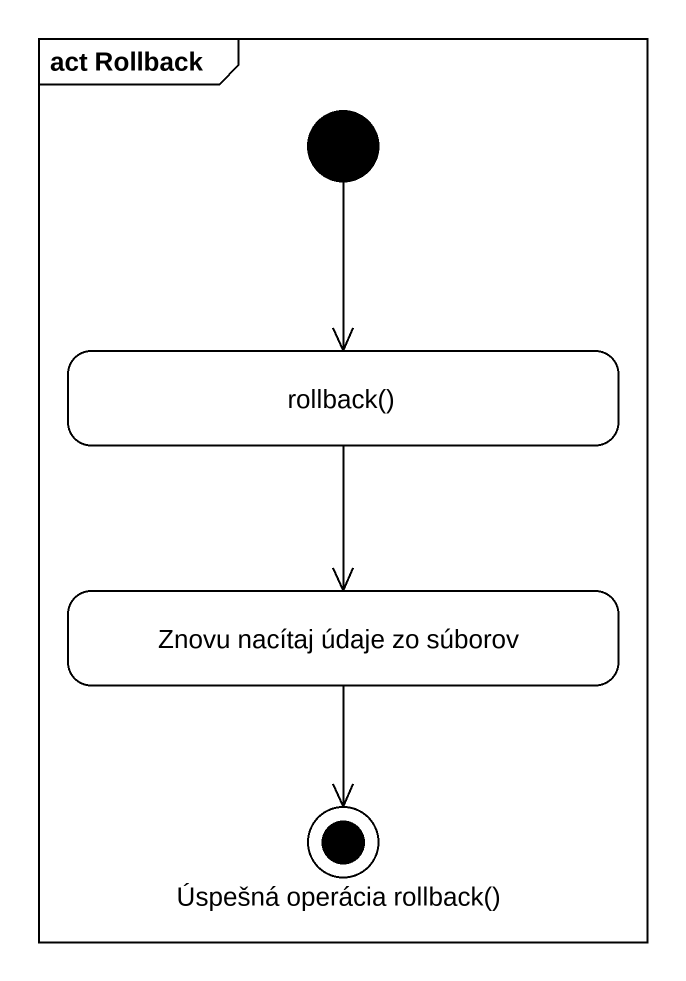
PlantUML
@startuml
mainframe act Rollback
hide empty description
state "rollback()" as rollback
state "Znovu nacítaj údaje zo súborov" as Znovu_nacítaj_údaje_zo
state "Úspešná operácia rollback()" as Úspešná_operácia_rollback <<end>>
[*] --> rollback
rollback --> Znovu_nacítaj_údaje_zo
Znovu_nacítaj_údaje_zo --> Úspešná_operácia_rollback
@enduml
